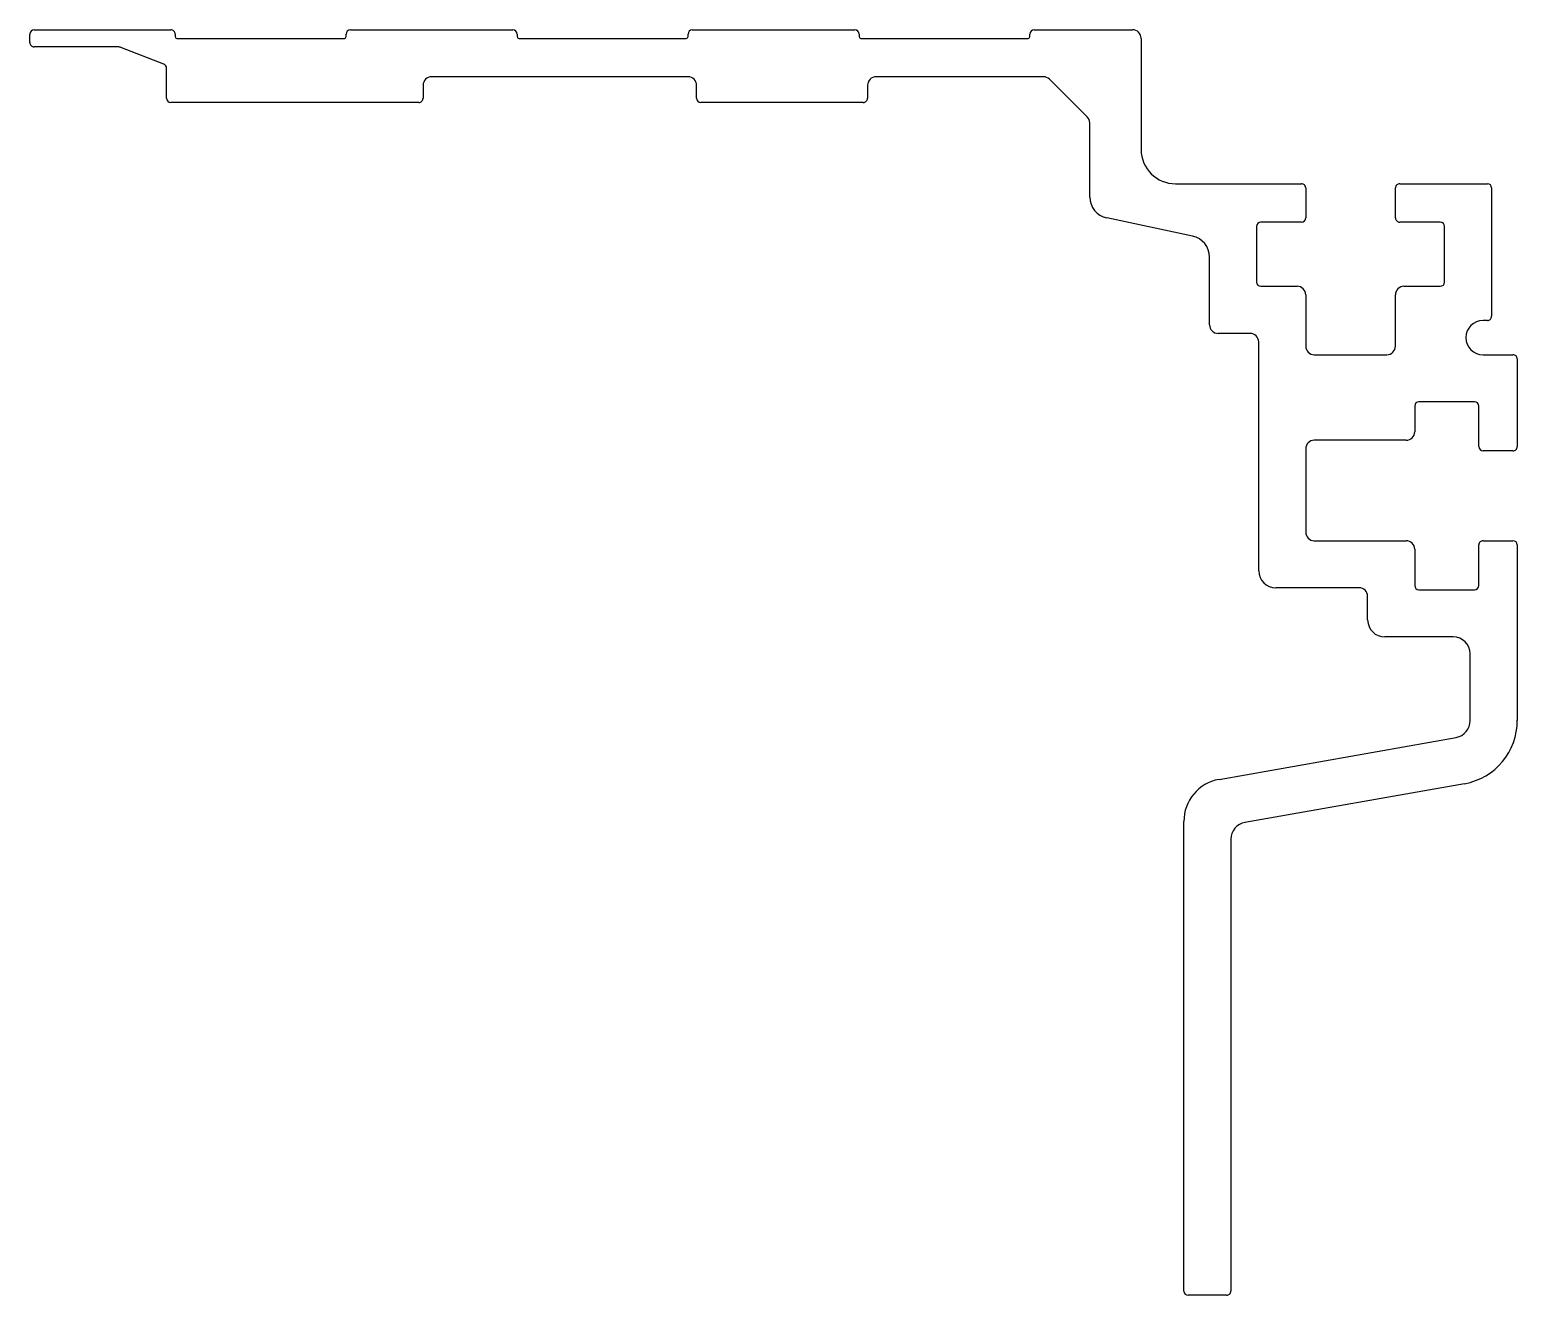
# Model space of a CAD drawing. Extents: x 23 to 197, y 7 to 155.
import ezdxf

# ---------------------------------------------------------------- set-up
doc = ezdxf.new("R2010")
doc.units = 0
doc.layers.get('0').update_dxf_attribs({"linetype": 'CONTINUOUS'})

msp = doc.modelspace()

# ---------------------------------------------------------------- linework, layer by layer
for p, q in [((22.54, 153.15), (22.54, 154.15)), ((23.04, 154.65), (39.04, 154.65)), ((39.54, 154.15), (39.54, 153.85)), ((39.54, 153.85), (39.54, 153.85)), ((39.74, 153.65), (59.34, 153.65)), ((59.34, 153.65), (59.34, 153.65)), ((59.54, 153.85), (59.54, 154.15)), ((60.04, 154.65), (79.04, 154.65)), ((79.54, 154.15), (79.54, 153.85)), ((79.54, 153.85), (79.54, 153.85)), ((79.74, 153.65), (99.34, 153.65)), ((99.34, 153.65), (99.34, 153.65)), ((99.54, 153.85), (99.54, 154.15)), ((100.04, 154.65), (119.04, 154.65)), ((119.54, 154.15), (119.54, 153.85)), ((119.54, 153.85), (119.54, 153.85)), ((119.74, 153.65), (139.34, 153.65)), ((139.34, 153.65), (139.34, 153.65)), ((139.54, 153.85), (139.54, 154.15)), ((140.04, 154.65), (151.54, 154.65)), ((152.54, 153.65), (152.54, 140.63)), ((32.84, 152.65), (23.04, 152.65)), ((38.22, 150.62), (33.21, 152.59)), ((38.54, 146.65), (38.54, 150.15)), ((38.54, 150.15), (38.54, 150.15)), ((68.54, 148.15), (68.54, 146.65)), ((99.54, 149.15), (69.54, 149.15)), ((69.54, 149.15), (69.54, 149.15)), ((100.54, 146.65), (100.54, 148.15)), ((100.54, 148.15), (100.54, 148.15)), ((120.54, 148.15), (120.54, 146.65)), ((141.1, 149.15), (121.54, 149.15)), ((121.54, 149.15), (121.54, 149.15)), ((146.23, 144.46), (141.82, 148.87)), ((68.04, 146.15), (39.04, 146.15)), ((120.04, 146.15), (101.04, 146.15)), ((146.54, 135.09), (146.54, 143.75)), ((156.57, 136.65), (171.29, 136.65)), ((171.79, 136.15), (171.79, 132.65)), ((182.29, 132.65), (182.29, 136.15)), ((182.79, 136.65), (193.04, 136.65)), ((193.54, 136.15), (193.54, 121.15)), ((158.56, 130.51), (148.52, 132.65)), ((166.04, 131.65), (166.04, 125.15)), ((171.29, 132.15), (166.54, 132.15)), ((166.54, 132.15), (166.54, 132.15)), ((187.54, 132.15), (182.79, 132.15)), ((188.04, 125.15), (188.04, 131.65)), ((188.04, 131.65), (188.04, 131.65)), ((160.54, 120.15), (160.54, 128.07)), ((160.54, 128.07), (160.54, 128.07)), ((166.04, 125.15), (166.04, 125.15)), ((166.54, 124.65), (170.79, 124.65)), ((171.79, 123.65), (171.79, 117.65)), ((182.29, 117.65), (182.29, 123.65)), ((183.29, 124.65), (187.54, 124.65)), ((187.54, 124.65), (187.54, 124.65)), ((193.04, 120.65), (192.54, 120.65)), ((192.54, 120.65), (192.54, 120.65)), ((165.29, 119.15), (161.54, 119.15)), ((166.29, 91.39), (166.29, 118.15)), ((166.29, 118.15), (166.29, 118.15)), ((171.79, 117.65), (171.79, 117.65)), ((172.79, 116.65), (181.29, 116.65)), ((181.29, 116.65), (181.29, 116.65)), ((192.54, 116.65), (196.04, 116.65)), ((196.54, 116.15), (196.54, 105.9)), ((184.54, 110.65), (184.54, 107.65)), ((191.54, 111.15), (185.04, 111.15)), ((185.04, 111.15), (185.04, 111.15)), ((192.04, 105.9), (192.04, 110.65)), ((192.04, 110.65), (192.04, 110.65)), ((183.54, 106.65), (172.79, 106.65)), ((172.79, 106.65), (172.79, 106.65)), ((171.79, 105.65), (171.79, 95.9)), ((196.04, 105.4), (192.54, 105.4)), ((171.79, 95.9), (171.79, 95.9)), ((172.79, 94.9), (183.54, 94.9)), ((192.04, 89.65), (192.04, 94.4)), ((192.54, 94.9), (196.04, 94.9)), ((196.54, 94.4), (196.54, 73.89)), ((184.54, 93.9), (184.54, 89.65)), ((178.04, 89.4), (168.3, 89.4)), ((184.54, 89.65), (184.54, 89.65)), ((185.04, 89.15), (191.54, 89.15)), ((191.54, 89.15), (191.54, 89.15)), ((179.04, 88.4), (179.04, 88.4)), ((179.04, 85.64), (179.04, 88.4)), ((189.02, 83.65), (181.05, 83.65)), ((191.04, 73.86), (191.04, 81.67)), ((161.65, 66.99), (189.38, 71.89)), ((189.38, 71.89), (189.38, 71.89)), ((190.38, 66.48), (164.69, 61.95)), ((157.54, 7.15), (157.54, 62.05)), ((164.69, 61.95), (164.69, 61.95)), ((163.04, 59.98), (163.04, 7.15)), ((162.54, 6.65), (158.04, 6.65))]:
    msp.add_line(p, q)
for centre, radius, start, end in [((23.04, 154.15), 0.5, 90, 180), ((23.04, 153.15), 0.5, 179.9975, 270), ((39.04, 154.15), 0.5, 360, 90.0002), ((39.74, 153.85), 0.2, 180, 270), ((59.34, 153.85), 0.2, 270, 0), ((60.04, 154.15), 0.5, 90, 179.9985), ((79.04, 154.15), 0.5, 360, 90), ((79.74, 153.85), 0.2, 180, 270), ((99.34, 153.85), 0.2, 270, 0), ((100.04, 154.15), 0.5, 90, 179.9985), ((119.04, 154.15), 0.5, 360, 90), ((119.74, 153.85), 0.2, 180, 270), ((139.34, 153.85), 0.2, 270, 0), ((140.04, 154.15), 0.5, 89.9996, 179.9985), ((151.54, 153.65), 1, 0, 90), ((32.85, 151.65), 1, 68.7835, 90.2558), ((38.04, 150.15), 0.5, 0, 68.5665), ((69.54, 148.15), 1, 90, 179.9981), ((99.54, 148.15), 1, 0, 90), ((121.54, 148.15), 1, 90, 179.9981), ((141.12, 148.14), 1.01, 46.073, 91.0533), ((39.04, 146.65), 0.5, 180, 270), ((68.04, 146.65), 0.5, 269.9999, 0), ((101.04, 146.65), 0.5, 180, 270), ((120.04, 146.65), 0.5, 269.9998, 360), ((145.52, 143.74), 1.01, 1.0533, 46.0399), ((156.54, 140.65), 4, 180.4061, 270.4059), ((171.29, 136.15), 0.5, 359.9993, 90), ((182.79, 136.15), 0.5, 89.9998, 180), ((193.04, 136.15), 0.5, 360, 90), ((149.04, 135.09), 2.5, 180, 258), ((171.29, 132.65), 0.5, 270, 0), ((182.79, 132.65), 0.5, 179.9993, 270), ((158.04, 128.07), 2.5, 360, 77.9995), ((166.54, 131.65), 0.5, 90, 180), ((187.54, 131.65), 0.5, 0, 89.9995), ((166.54, 125.15), 0.5, 180, 269.9986), ((170.79, 123.65), 1, 0, 90), ((183.29, 123.65), 1, 90, 180), ((187.54, 125.15), 0.5, 270, 0), ((161.54, 120.15), 1, 180, 270), ((192.54, 118.65), 2, 90, 269.9993), ((193.04, 121.15), 0.5, 270, 0.0002), ((165.29, 118.15), 1, 360, 89.9984), ((172.79, 117.65), 1, 180, 270), ((181.29, 117.65), 1, 270, 359.9992), ((196.04, 116.15), 0.5, 359.9998, 90), ((185.04, 110.65), 0.5, 90, 179.9983), ((191.54, 110.65), 0.5, 0, 90), ((172.79, 105.65), 1, 90, 180), ((183.54, 107.65), 1, 270, 0), ((192.54, 105.9), 0.5, 180, 270), ((196.04, 105.9), 0.5, 269.9993, 0), ((172.79, 95.9), 1, 180, 269.9995), ((183.54, 93.9), 1, 0, 90), ((192.54, 94.4), 0.5, 89.9993, 180), ((196.04, 94.4), 0.5, 360, 90), ((168.29, 91.4), 2, 180.4061, 270.4061), ((178.04, 88.4), 1, 360, 90), ((185.04, 89.65), 0.5, 180, 270), ((191.54, 89.65), 0.5, 270, 359.9995), ((181.04, 85.65), 2, 180.4061, 270.4061), ((189.04, 81.65), 2, 0.4061, 90.4061), ((189.04, 73.86), 2, 280, 0), ((189.04, 73.86), 7.5, 280.2791, 0.2522), ((162.54, 62.07), 5, 100.2505, 180.2619), ((165.04, 59.98), 2, 100, 180), ((158.04, 7.15), 0.5, 180, 270), ((162.54, 7.15), 0.5, 269.9994, 0)]:
    msp.add_arc(centre, radius, start, end)

doc.saveas('drawing.dxf')
